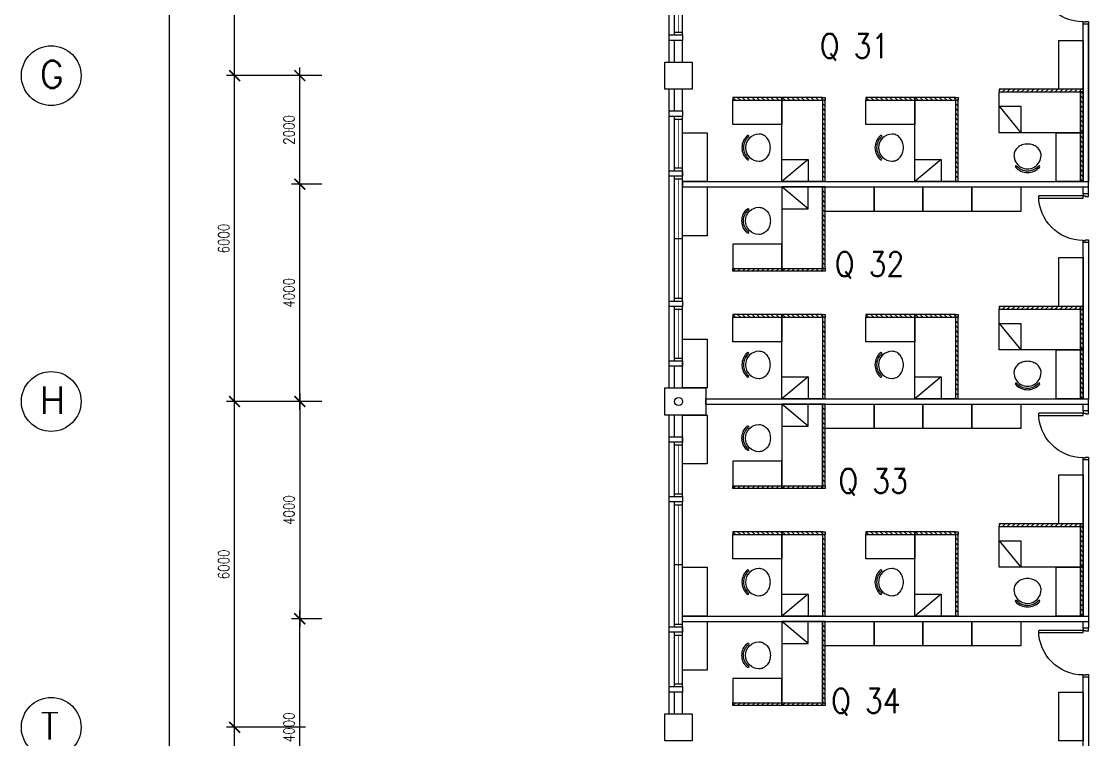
# Model space of a CAD drawing. Extents: x 2687779 to 2997471, y -863049 to -631414.
# Drawn here: x 2689616 to 2709266, y -808651 to -795424 of the extents above; entities that cross this region are included whole.
import ezdxf

# ---------------------------------------------------------------- set-up
doc = ezdxf.new("R2010")
doc.units = 0
doc.header["$LTSCALE"] = 10
doc.header["$MEASUREMENT"] = 0
doc.header["$PDMODE"] = 34
doc.layers.get('0').update_dxf_attribs({"linetype": 'CONTINUOUS'})
doc.layers.get('DEFPOINTS').update_dxf_attribs({"linetype": 'CONTINUOUS'})
for name, color, linetype in [('COL', 3, 'CONTINUOUS'), ('DIM', 7, 'CONTINUOUS'), ('DR', 7, 'CONTINUOUS'), ('FURN', 1, 'CONTINUOUS'), ('FURN1', 7, 'CONTINUOUS'), ('GRID-T', 7, 'CONTINUOUS'), ('partition', 7, 'CONTINUOUS'), ('RWDP', 145, 'CONTINUOUS'), ('stair', 7, 'CONTINUOUS'), ('T50', 3, 'CONTINUOUS'), ('WALL', 2, 'CONTINUOUS'), ('WIN', 5, 'CONTINUOUS')]:
    doc.layers.add(name, color=color, linetype=linetype)
doc.styles.add('ROMANS', font='romans.shx', dxfattribs={"width": 0.8, "height": 100})
doc.styles.get("Standard").update_dxf_attribs({"font": 'ROMANS.SHX'})
doc.dimstyles.new('STANDARD$0', dxfattribs={"dimscale": 0, "dimtxt": 8, "dimasz": 6, "dimexe": 1, "dimexo": 1, "dimgap": 3, "dimtad": 1, "dimdec": 0, "dimlfac": -1, "dimrnd": 1, "dimzin": 0, "dimdsep": 46, "dimtxsty": 'Standard', "dimcen": 0, "dimclrd": 5, "dimclre": 250, "dimadec": 0, "dimazin": 0, "dimtfac": 1, "dimtdec": 4, "dimtofl": 0, "dimtmove": 0, "dimatfit": 3, "dimfxl": 1, "dimtolj": 1, "dimtzin": 0, "dimarcsym": 0})

# ---------------------------------------------------------------- blocks, each defined once
blk = doc.blocks.new('_ARCHTICK')
at = {"color": 0, "linetype": 'ByBlock', "const_width": 0.15}
blk.add_lwpolyline([(-0.5, -0.5), (0.5, 0.5)], dxfattribs=at)
blk = doc.blocks.new('*D161')
at = {"layer": 'DEFPOINTS', "color": 0, "transparency": 16777216}
for p in [(2692343, -784424), (2694242, -784424), (2694242, -838424)]:
    blk.add_point(p, dxfattribs=at)
at = {"layer": 'DIM', "color": 7, "lineweight": -2, "transparency": 16777216}
for p, q in [((2694092, -784424), (2692193, -784424)), ((2692343, -838574), (2692343, -784274)), ((2694092, -838424), (2692193, -838424))]:
    blk.add_line(p, q, dxfattribs=at)
at = {"layer": 'DIM', "color": 7, "lineweight": -2, "transparency": 16777216, "xscale": 200, "yscale": 200, "zscale": 200}
for p, rotation in [((2692343, -784424), 90), ((2692343, -838424), 270)]:
    blk.add_blockref('_ARCHTICK', p, dxfattribs=dict(at, rotation=rotation))
at = {"layer": 'DIM', "color": 7, "transparency": 16777216, "insert": (2692143, -811424), "char_height": 200, "attachment_point": 5, "rotation": 90, "style": 'ROMANS'}
blk.add_mtext('\\A1;54000', dxfattribs=at)
blk = doc.blocks.new('*D166')
at = {"layer": 'DEFPOINTS', "color": 0, "transparency": 16777216}
for p in [(2693543, -808424), (2695000, -808424), (2695000, -814424)]:
    blk.add_point(p, dxfattribs=at)
at = {"layer": 'DIM', "color": 7, "lineweight": -2, "transparency": 16777216}
for p, q in [((2693543, -814574), (2693543, -808274)), ((2694850, -808424), (2693393, -808424)), ((2694850, -814424), (2693393, -814424))]:
    blk.add_line(p, q, dxfattribs=at)
at = {"layer": 'DIM', "color": 7, "lineweight": -2, "transparency": 16777216, "xscale": 200, "yscale": 200, "zscale": 200}
for p, rotation in [((2693543, -808424), 90), ((2693543, -814424), 270)]:
    blk.add_blockref('_ARCHTICK', p, dxfattribs=dict(at, rotation=rotation))
at = {"layer": 'DIM', "color": 7, "transparency": 16777216, "insert": (2693343, -811424), "char_height": 200, "attachment_point": 5, "rotation": 90, "style": 'ROMANS'}
blk.add_mtext('\\A1;6000', dxfattribs=at)
blk = doc.blocks.new('*D167')
at = {"layer": 'DEFPOINTS', "color": 0, "transparency": 16777216}
for p in [(2693543, -802424), (2695000, -802424), (2695000, -808424)]:
    blk.add_point(p, dxfattribs=at)
at = {"layer": 'DIM', "color": 7, "lineweight": -2, "transparency": 16777216}
for p, q in [((2693543, -808574), (2693543, -802274)), ((2694850, -802424), (2693393, -802424)), ((2694850, -808424), (2693393, -808424))]:
    blk.add_line(p, q, dxfattribs=at)
at = {"layer": 'DIM', "color": 7, "lineweight": -2, "transparency": 16777216, "xscale": 200, "yscale": 200, "zscale": 200}
for p, rotation in [((2693543, -802424), 90), ((2693543, -808424), 270)]:
    blk.add_blockref('_ARCHTICK', p, dxfattribs=dict(at, rotation=rotation))
at = {"layer": 'DIM', "color": 7, "transparency": 16777216, "insert": (2693343, -805424), "char_height": 200, "attachment_point": 5, "rotation": 90, "style": 'ROMANS'}
blk.add_mtext('\\A1;6000', dxfattribs=at)
blk = doc.blocks.new('*D168')
at = {"layer": 'DEFPOINTS', "color": 0, "transparency": 16777216}
for p in [(2693543, -796424), (2695000, -796424), (2695000, -802424)]:
    blk.add_point(p, dxfattribs=at)
at = {"layer": 'DIM', "color": 7, "lineweight": -2, "transparency": 16777216}
for p, q in [((2693543, -802574), (2693543, -796274)), ((2694850, -796424), (2693393, -796424)), ((2694850, -802424), (2693393, -802424))]:
    blk.add_line(p, q, dxfattribs=at)
at = {"layer": 'DIM', "color": 7, "lineweight": -2, "transparency": 16777216, "xscale": 200, "yscale": 200, "zscale": 200}
for p, rotation in [((2693543, -796424), 90), ((2693543, -802424), 270)]:
    blk.add_blockref('_ARCHTICK', p, dxfattribs=dict(at, rotation=rotation))
at = {"layer": 'DIM', "color": 7, "transparency": 16777216, "insert": (2693343, -799424), "char_height": 200, "attachment_point": 5, "rotation": 90, "style": 'ROMANS'}
blk.add_mtext('\\A1;6000', dxfattribs=at)
blk = doc.blocks.new('*D169')
at = {"layer": 'DEFPOINTS', "color": 0, "transparency": 16777216}
for p in [(2693543, -790424), (2695000, -790424), (2695000, -796424)]:
    blk.add_point(p, dxfattribs=at)
at = {"layer": 'DIM', "color": 7, "lineweight": -2, "transparency": 16777216}
for p, q in [((2693543, -796574), (2693543, -790274)), ((2694850, -790424), (2693393, -790424)), ((2694850, -796424), (2693393, -796424))]:
    blk.add_line(p, q, dxfattribs=at)
at = {"layer": 'DIM', "color": 7, "lineweight": -2, "transparency": 16777216, "xscale": 200, "yscale": 200, "zscale": 200}
for p, rotation in [((2693543, -790424), 90), ((2693543, -796424), 270)]:
    blk.add_blockref('_ARCHTICK', p, dxfattribs=dict(at, rotation=rotation))
at = {"layer": 'DIM', "color": 7, "transparency": 16777216, "insert": (2693343, -793424), "char_height": 200, "attachment_point": 5, "rotation": 90, "style": 'ROMANS'}
blk.add_mtext('\\A1;6000', dxfattribs=at)
blk = doc.blocks.new('*D174')
at = {"layer": 'DEFPOINTS', "color": 0, "transparency": 16777216}
for p in [(2694743, -796424), (2695298, -796424), (2695298, -798424)]:
    blk.add_point(p, dxfattribs=at)
at = {"layer": 'DIM', "color": 7, "lineweight": -2, "transparency": 16777216}
for p, q in [((2694743, -798574), (2694743, -796274)), ((2695148, -796424), (2694593, -796424)), ((2695148, -798424), (2694593, -798424))]:
    blk.add_line(p, q, dxfattribs=at)
at = {"layer": 'DIM', "color": 7, "lineweight": -2, "transparency": 16777216, "xscale": 200, "yscale": 200, "zscale": 200}
for p, rotation in [((2694743, -796424), 90), ((2694743, -798424), 270)]:
    blk.add_blockref('_ARCHTICK', p, dxfattribs=dict(at, rotation=rotation))
at = {"layer": 'DIM', "color": 7, "transparency": 16777216, "insert": (2694543, -797424), "char_height": 200, "attachment_point": 5, "rotation": 90, "style": 'ROMANS'}
blk.add_mtext('\\A1;2000', dxfattribs=at)
blk = doc.blocks.new('*D175')
at = {"layer": 'DEFPOINTS', "color": 0, "transparency": 16777216}
for p in [(2694743, -798424), (2695298, -798424), (2695298, -802424)]:
    blk.add_point(p, dxfattribs=at)
at = {"layer": 'DIM', "color": 7, "lineweight": -2, "transparency": 16777216}
for p, q in [((2694743, -802574), (2694743, -798274)), ((2695148, -798424), (2694593, -798424)), ((2695148, -802424), (2694593, -802424))]:
    blk.add_line(p, q, dxfattribs=at)
at = {"layer": 'DIM', "color": 7, "lineweight": -2, "transparency": 16777216, "xscale": 200, "yscale": 200, "zscale": 200}
for p, rotation in [((2694743, -798424), 90), ((2694743, -802424), 270)]:
    blk.add_blockref('_ARCHTICK', p, dxfattribs=dict(at, rotation=rotation))
at = {"layer": 'DIM', "color": 7, "transparency": 16777216, "insert": (2694543, -800424), "char_height": 200, "attachment_point": 5, "rotation": 90, "style": 'ROMANS'}
blk.add_mtext('\\A1;4000', dxfattribs=at)
blk = doc.blocks.new('d900-1b1')
at = {"layer": 'DR'}
for p, q in [((40, 100), (40, 920)), ((80, 919), (80, 100)), ((0, 0), (0, 100)), ((0, 100), (40, 100)), ((50, 0), (0, 0)), ((80, 100), (40, 100)), ((40, 100), (40, 60)), ((40, 60), (50, 60)), ((50, 60), (50, 0)), ((860, 60), (850, 60)), ((850, 60), (850, 0)), ((850, 0), (900, 0)), ((860, 100), (860, 60)), ((900, 100), (860, 100)), ((900, 0), (900, 100))]:
    blk.add_line(p, q, dxfattribs=at)
blk.add_arc((40, 100), 820, 0, 90, dxfattribs=at)
blk = doc.blocks.new('*D197')
at = {"layer": 'DEFPOINTS', "color": 0, "transparency": 16777216}
for p in [(2695298, -802424), (2694743, -806424), (2695298, -806424)]:
    blk.add_point(p, dxfattribs=at)
at = {"layer": 'DIM', "color": 7, "lineweight": -2, "transparency": 16777216}
for p, q in [((2694743, -802274), (2694743, -806574)), ((2695148, -802424), (2694593, -802424)), ((2695148, -806424), (2694593, -806424))]:
    blk.add_line(p, q, dxfattribs=at)
at = {"layer": 'DIM', "color": 7, "lineweight": -2, "transparency": 16777216, "xscale": 200, "yscale": 200, "zscale": 200}
for p, rotation in [((2694743, -802424), 90), ((2694743, -806424), 270)]:
    blk.add_blockref('_ARCHTICK', p, dxfattribs=dict(at, rotation=rotation))
at = {"layer": 'DIM', "color": 7, "transparency": 16777216, "insert": (2694543, -804424), "char_height": 200, "attachment_point": 5, "rotation": 90, "style": 'ROMANS'}
blk.add_mtext('\\A1;4000', dxfattribs=at)
blk = doc.blocks.new('*D198')
at = {"layer": 'DEFPOINTS', "color": 0, "transparency": 16777216}
for p in [(2694743, -806424), (2695298, -806424), (2695298, -810424)]:
    blk.add_point(p, dxfattribs=at)
at = {"layer": 'DIM', "color": 7, "lineweight": -2, "transparency": 16777216}
for p, q in [((2695148, -806424), (2694593, -806424)), ((2694743, -810574), (2694743, -806274)), ((2695148, -810424), (2694593, -810424))]:
    blk.add_line(p, q, dxfattribs=at)
at = {"layer": 'DIM', "color": 7, "lineweight": -2, "transparency": 16777216, "xscale": 200, "yscale": 200, "zscale": 200}
for p, rotation in [((2694743, -806424), 90), ((2694743, -810424), 270)]:
    blk.add_blockref('_ARCHTICK', p, dxfattribs=dict(at, rotation=rotation))
at = {"layer": 'DIM', "color": 7, "transparency": 16777216, "insert": (2694543, -808424), "char_height": 200, "attachment_point": 5, "rotation": 90, "style": 'ROMANS'}
blk.add_mtext('\\A1;4000', dxfattribs=at)
blk = doc.blocks.new('CHAIR10')
at = {"layer": 'FURN1', "color": 1}
for centre, radius, start, end in [((-443, 697), 299, 160.9198, 180), ((-487, 712), 252, 140.136, 160.9198), ((-515, 735), 216, 116.3827, 140.136), ((-533, 772), 175, 90, 116.3827), ((-533, 697), 250, 270, 90), ((-328, 909), 15, 48.1599, 228.1599), ((-518, 697), 270, 311.8401, 48.1599), ((-518, 697), 300, 311.8401, 48.1599), ((-443, 697), 299, 180, 199.0802), ((-487, 682), 252, 199.0802, 219.864), ((-515, 658), 216, 219.864, 243.6173), ((-533, 622), 175, 243.6173, 270), ((-328, 485), 15, 131.8401, 311.8401)]:
    blk.add_arc(centre, radius, start, end, dxfattribs=at)

msp = doc.modelspace()

# ---------------------------------------------------------------- hatches: boundary and pattern name
at = {"layer": 'FURN', "linetype": 'Continuous'}
h = msp.add_hatch(dxfattribs=at)
h.set_pattern_fill('ANSI31', color=256, scale=500, angle=-180, style=0)
h.set_pattern_definition([(225, (4365967.88, -1123814.46), (44.1941738, -44.1941738), [])])
h.paths.add_polyline_path([(2709116.3, -796724.1), (2709116.3, -796674.1), (2707616.3, -796674.1), (2707616.3, -796724.1)])
h = msp.add_hatch(dxfattribs=at)
h.set_pattern_fill('ANSI31', color=256, scale=500, angle=-180, style=0)
h.set_pattern_definition([(135, (4367875.29, -469645.07), (44.1941738, 44.1941738), [])])
h.paths.add_polyline_path([(2709166.3, -796724.1), (2709116.3, -796724.1), (2709116.3, -797474.1), (2709166.3, -797474.1)])
h = msp.add_hatch(dxfattribs=at)
h.set_pattern_fill('ANSI31', color=256, scale=500, angle=-270, style=0)
h.set_pattern_definition([(315, (3031181.45, 862033.16), (44.1941738, 44.1941738), [])])
h.paths.add_polyline_path([(2702716.3, -796874.1), (2702716.3, -796824.1), (2703616.3, -796824.1), (2703616.3, -796874.1)])
h = msp.add_hatch(dxfattribs=at)
h.set_pattern_fill('ANSI31', color=256, scale=500, angle=-270, style=0)
h.set_pattern_definition([(315, (3031445.38, 861884.85), (44.1941738, 44.1941738), [])])
h.paths.add_polyline_path([(2704366.3, -796824.1), (2704366.3, -796874.1), (2703616.3, -796874.1), (2703616.3, -796824.1)])
h = msp.add_hatch(dxfattribs=at)
h.set_pattern_fill('ANSI31', color=256, scale=500, angle=-270, style=0)
h.set_pattern_definition([(135, (2377275.986, -2455225.64), (-44.1941738, -44.1941738), [])])
h.paths.add_polyline_path([(2704366.3, -798374.1), (2704416.3, -798374.1), (2704416.3, -796874.1), (2704366.3, -796874.1)])
h = msp.add_hatch(dxfattribs=at)
h.set_pattern_fill('ANSI31', color=256, scale=500, angle=-270, style=0)
h.set_pattern_definition([(315, (3033631.45, 862033.16), (44.1941738, 44.1941738), [])])
h.paths.add_polyline_path([(2705166.3, -796874.1), (2705166.3, -796824.1), (2706066.3, -796824.1), (2706066.3, -796874.1)])
h = msp.add_hatch(dxfattribs=at)
h.set_pattern_fill('ANSI31', color=256, scale=500, angle=-270, style=0)
h.set_pattern_definition([(315, (3033895.38, 861884.85), (44.1941738, 44.1941738), [])])
h.paths.add_polyline_path([(2706816.3, -796824.1), (2706816.3, -796874.1), (2706066.3, -796874.1), (2706066.3, -796824.1)])
h = msp.add_hatch(dxfattribs=at)
h.set_pattern_fill('ANSI31', color=256, scale=500, angle=-270, style=0)
h.set_pattern_definition([(135, (2379725.986, -2455225.64), (-44.1941738, -44.1941738), [])])
h.paths.add_polyline_path([(2706816.3, -798374.1), (2706866.3, -798374.1), (2706866.3, -796874.1), (2706816.3, -796874.1)])
h = msp.add_hatch(dxfattribs=at)
h.set_pattern_fill('ANSI31', color=256, scale=500, angle=-180, style=0)
h.set_pattern_definition([(135, (4368023.605, -469909), (44.1941738, 44.1941738), [])])
h.paths.add_polyline_path([(2709116.3, -798374.1), (2709166.3, -798374.1), (2709166.3, -797474.1), (2709116.3, -797474.1)])
h = msp.add_hatch(dxfattribs=at)
h.set_pattern_fill('ANSI31', color=256, scale=500, angle=-270, style=0)
h.set_pattern_definition([(135, (2377275.986, -2456825.64), (-44.1941738, -44.1941738), [])])
h.paths.add_polyline_path([(2704366.3, -799974.1), (2704416.3, -799974.1), (2704416.3, -798474.1), (2704366.3, -798474.1)])
h = msp.add_hatch(dxfattribs=at)
h.set_pattern_fill('ANSI31', color=256, scale=500, angle=-270, style=0)
h.set_pattern_definition([(45, (3031181.45, -2458881.37), (44.1941738, -44.1941738), [])])
h.paths.add_polyline_path([(2702716.3, -799974.1), (2702716.3, -800024.1), (2703616.3, -800024.1), (2703616.3, -799974.1)])
h = msp.add_hatch(dxfattribs=at)
h.set_pattern_fill('ANSI31', color=256, scale=500, angle=-270, style=0)
h.set_pattern_definition([(45, (3031445.38, -2458733.055), (44.1941738, -44.1941738), [])])
h.paths.add_polyline_path([(2704366.3, -800024.1), (2704366.3, -799974.1), (2703616.3, -799974.1), (2703616.3, -800024.1)])
h = msp.add_hatch(dxfattribs=at)
h.set_pattern_fill('ANSI31', color=256, scale=500, angle=-180, style=0)
h.set_pattern_definition([(225, (4365967.88, -1127814.46), (44.1941738, -44.1941738), [])])
h.paths.add_polyline_path([(2709116.3, -800724.1), (2709116.3, -800674.1), (2707616.3, -800674.1), (2707616.3, -800724.1)])
h = msp.add_hatch(dxfattribs=at)
h.set_pattern_fill('ANSI31', color=256, scale=500, angle=-180, style=0)
h.set_pattern_definition([(135, (4367875.29, -473645.07), (44.1941738, 44.1941738), [])])
h.paths.add_polyline_path([(2709166.3, -800724.1), (2709116.3, -800724.1), (2709116.3, -801474.1), (2709166.3, -801474.1)])
h = msp.add_hatch(dxfattribs=at)
h.set_pattern_fill('ANSI31', color=256, scale=500, angle=-270, style=0)
h.set_pattern_definition([(315, (3031181.45, 858033.16), (44.1941738, 44.1941738), [])])
h.paths.add_polyline_path([(2702716.3, -800874.1), (2702716.3, -800824.1), (2703616.3, -800824.1), (2703616.3, -800874.1)])
h = msp.add_hatch(dxfattribs=at)
h.set_pattern_fill('ANSI31', color=256, scale=500, angle=-270, style=0)
h.set_pattern_definition([(315, (3031445.38, 857884.85), (44.1941738, 44.1941738), [])])
h.paths.add_polyline_path([(2704366.3, -800824.1), (2704366.3, -800874.1), (2703616.3, -800874.1), (2703616.3, -800824.1)])
h = msp.add_hatch(dxfattribs=at)
h.set_pattern_fill('ANSI31', color=256, scale=500, angle=-270, style=0)
h.set_pattern_definition([(135, (2377275.986, -2459225.64), (-44.1941738, -44.1941738), [])])
h.paths.add_polyline_path([(2704366.3, -802374.1), (2704416.3, -802374.1), (2704416.3, -800874.1), (2704366.3, -800874.1)])
h = msp.add_hatch(dxfattribs=at)
h.set_pattern_fill('ANSI31', color=256, scale=500, angle=-270, style=0)
h.set_pattern_definition([(315, (3033631.45, 858033.16), (44.1941738, 44.1941738), [])])
h.paths.add_polyline_path([(2705166.3, -800874.1), (2705166.3, -800824.1), (2706066.3, -800824.1), (2706066.3, -800874.1)])
h = msp.add_hatch(dxfattribs=at)
h.set_pattern_fill('ANSI31', color=256, scale=500, angle=-270, style=0)
h.set_pattern_definition([(315, (3033895.38, 857884.85), (44.1941738, 44.1941738), [])])
h.paths.add_polyline_path([(2706816.3, -800824.1), (2706816.3, -800874.1), (2706066.3, -800874.1), (2706066.3, -800824.1)])
h = msp.add_hatch(dxfattribs=at)
h.set_pattern_fill('ANSI31', color=256, scale=500, angle=-270, style=0)
h.set_pattern_definition([(135, (2379725.986, -2459225.64), (-44.1941738, -44.1941738), [])])
h.paths.add_polyline_path([(2706816.3, -802374.1), (2706866.3, -802374.1), (2706866.3, -800874.1), (2706816.3, -800874.1)])
h = msp.add_hatch(dxfattribs=at)
h.set_pattern_fill('ANSI31', color=256, scale=500, angle=-180, style=0)
h.set_pattern_definition([(135, (4368023.605, -473909), (44.1941738, 44.1941738), [])])
h.paths.add_polyline_path([(2709116.3, -802374.1), (2709166.3, -802374.1), (2709166.3, -801474.1), (2709116.3, -801474.1)])
h = msp.add_hatch(dxfattribs=at)
h.set_pattern_fill('ANSI31', color=256, scale=500, angle=-270, style=0)
h.set_pattern_definition([(135, (2377275.986, -2460825.64), (-44.1941738, -44.1941738), [])])
h.paths.add_polyline_path([(2704366.3, -803974.1), (2704416.3, -803974.1), (2704416.3, -802474.1), (2704366.3, -802474.1)])
h = msp.add_hatch(dxfattribs=at)
h.set_pattern_fill('ANSI31', color=256, scale=500, angle=-270, style=0)
h.set_pattern_definition([(45, (3031181.45, -2462881.37), (44.1941738, -44.1941738), [])])
h.paths.add_polyline_path([(2702716.3, -803974.1), (2702716.3, -804024.1), (2703616.3, -804024.1), (2703616.3, -803974.1)])
h = msp.add_hatch(dxfattribs=at)
h.set_pattern_fill('ANSI31', color=256, scale=500, angle=-270, style=0)
h.set_pattern_definition([(45, (3031445.38, -2462733.055), (44.1941738, -44.1941738), [])])
h.paths.add_polyline_path([(2704366.3, -804024.1), (2704366.3, -803974.1), (2703616.3, -803974.1), (2703616.3, -804024.1)])
h = msp.add_hatch(dxfattribs=at)
h.set_pattern_fill('ANSI31', color=256, scale=500, angle=-270, style=0)
h.set_pattern_definition([(315, (3031181.45, 854033.16), (44.1941738, 44.1941738), [])])
h.paths.add_polyline_path([(2702716.3, -804874.1), (2702716.3, -804824.1), (2703616.3, -804824.1), (2703616.3, -804874.1)])
h = msp.add_hatch(dxfattribs=at)
h.set_pattern_fill('ANSI31', color=256, scale=500, angle=-270, style=0)
h.set_pattern_definition([(315, (3031445.38, 853884.85), (44.1941738, 44.1941738), [])])
h.paths.add_polyline_path([(2704366.3, -804824.1), (2704366.3, -804874.1), (2703616.3, -804874.1), (2703616.3, -804824.1)])
h = msp.add_hatch(dxfattribs=at)
h.set_pattern_fill('ANSI31', color=256, scale=500, angle=-270, style=0)
h.set_pattern_definition([(315, (3033631.45, 854033.16), (44.1941738, 44.1941738), [])])
h.paths.add_polyline_path([(2705166.3, -804874.1), (2705166.3, -804824.1), (2706066.3, -804824.1), (2706066.3, -804874.1)])
h = msp.add_hatch(dxfattribs=at)
h.set_pattern_fill('ANSI31', color=256, scale=500, angle=-270, style=0)
h.set_pattern_definition([(315, (3033895.38, 853884.85), (44.1941738, 44.1941738), [])])
h.paths.add_polyline_path([(2706816.3, -804824.1), (2706816.3, -804874.1), (2706066.3, -804874.1), (2706066.3, -804824.1)])
h = msp.add_hatch(dxfattribs=at)
h.set_pattern_fill('ANSI31', color=256, scale=500, angle=-180, style=0)
h.set_pattern_definition([(225, (4365967.88, -1131814.46), (44.1941738, -44.1941738), [])])
h.paths.add_polyline_path([(2709116.3, -804724.1), (2709116.3, -804674.1), (2707616.3, -804674.1), (2707616.3, -804724.1)])
h = msp.add_hatch(dxfattribs=at)
h.set_pattern_fill('ANSI31', color=256, scale=500, angle=-180, style=0)
h.set_pattern_definition([(135, (4367875.29, -477645.07), (44.1941738, 44.1941738), [])])
h.paths.add_polyline_path([(2709166.3, -804724.1), (2709116.3, -804724.1), (2709116.3, -805474.1), (2709166.3, -805474.1)])
h = msp.add_hatch(dxfattribs=at)
h.set_pattern_fill('ANSI31', color=256, scale=500, angle=-270, style=0)
h.set_pattern_definition([(135, (2377275.986, -2463225.64), (-44.1941738, -44.1941738), [])])
h.paths.add_polyline_path([(2704366.3, -806374.1), (2704416.3, -806374.1), (2704416.3, -804874.1), (2704366.3, -804874.1)])
h = msp.add_hatch(dxfattribs=at)
h.set_pattern_fill('ANSI31', color=256, scale=500, angle=-270, style=0)
h.set_pattern_definition([(135, (2379725.986, -2463225.64), (-44.1941738, -44.1941738), [])])
h.paths.add_polyline_path([(2706816.3, -806374.1), (2706866.3, -806374.1), (2706866.3, -804874.1), (2706816.3, -804874.1)])
h = msp.add_hatch(dxfattribs=at)
h.set_pattern_fill('ANSI31', color=256, scale=500, angle=-180, style=0)
h.set_pattern_definition([(135, (4368023.605, -477909), (44.1941738, 44.1941738), [])])
h.paths.add_polyline_path([(2709116.3, -806374.1), (2709166.3, -806374.1), (2709166.3, -805474.1), (2709116.3, -805474.1)])
h = msp.add_hatch(dxfattribs=at)
h.set_pattern_fill('ANSI31', color=256, scale=500, angle=-270, style=0)
h.set_pattern_definition([(135, (2377275.986, -2464825.64), (-44.1941738, -44.1941738), [])])
h.paths.add_polyline_path([(2704366.3, -807974.1), (2704416.3, -807974.1), (2704416.3, -806474.1), (2704366.3, -806474.1)])
h = msp.add_hatch(dxfattribs=at)
h.set_pattern_fill('ANSI31', color=256, scale=500, angle=-270, style=0)
h.set_pattern_definition([(45, (3031181.45, -2466881.37), (44.1941738, -44.1941738), [])])
h.paths.add_polyline_path([(2702716.3, -807974.1), (2702716.3, -808024.1), (2703616.3, -808024.1), (2703616.3, -807974.1)])
h = msp.add_hatch(dxfattribs=at)
h.set_pattern_fill('ANSI31', color=256, scale=500, angle=-270, style=0)
h.set_pattern_definition([(45, (3031445.38, -2466733.055), (44.1941738, -44.1941738), [])])
h.paths.add_polyline_path([(2704366.3, -808024.1), (2704366.3, -807974.1), (2703616.3, -807974.1), (2703616.3, -808024.1)])

# ---------------------------------------------------------------- linework, layer by layer
at = {"color": 9}
for p, q in [((2701541.3, -796174.1), (2701541.3, -791074.1)), ((2701541.3, -802174.1), (2701541.3, -796674.1)), ((2701541.3, -808174.1), (2701541.3, -802674.1))]:
    msp.add_line(p, q, dxfattribs=at)
at = {"linetype": 'Continuous'}
msp.add_line((2709266.3, -798374.1), (2709266.3, -795474.1), dxfattribs=at)
at = {"layer": 'COL'}
for points in [[(2701466.3, -796174.1), (2701966.3, -796174.1), (2701966.3, -796674.1), (2701466.3, -796674.1)], [(2702216.3, -802674.1), (2701466.3, -802674.1), (2701466.3, -802174.1), (2702216.3, -802174.1)], [(2701466.3, -808174.1), (2701966.3, -808174.1), (2701966.3, -808674.1), (2701466.3, -808674.1)]]:
    msp.add_lwpolyline(points, close=True, dxfattribs=at)
at = {"layer": 'FURN', "linetype": 'Continuous'}
for p, q in [((2707616.3, -796989.1), (2708020.3, -797474.1)), ((2704101.3, -797970.1), (2703616.3, -798374.1)), ((2706551.3, -797970.1), (2706066.3, -798374.1)), ((2704101.3, -798878.1), (2703616.3, -798474.1)), ((2707616.3, -800989.1), (2708020.3, -801474.1)), ((2704101.3, -801970.1), (2703616.3, -802374.1)), ((2706551.3, -801970.1), (2706066.3, -802374.1)), ((2704101.3, -802878.1), (2703616.3, -802474.1)), ((2707616.3, -804989.1), (2708020.3, -805474.1)), ((2704101.3, -805970.1), (2703616.3, -806374.1)), ((2706551.3, -805970.1), (2706066.3, -806374.1)), ((2704101.3, -806878.1), (2703616.3, -806474.1))]:
    msp.add_line(p, q, dxfattribs=at)
for points in [[(2709166.3, -795774.1), (2709166.3, -796674.1), (2708716.3, -796674.1), (2708716.3, -795774.1)], [(2709116.3, -796724.1), (2709116.3, -796674.1), (2707616.3, -796674.1), (2707616.3, -796724.1)], [(2709116.3, -797474.1), (2707616.3, -797474.1), (2707616.3, -796724.1), (2709116.3, -796724.1)], [(2709166.3, -796724.1), (2709116.3, -796724.1), (2709116.3, -796674.1), (2709166.3, -796674.1)], [(2709166.3, -797474.1), (2709116.3, -797474.1), (2709116.3, -796724.1), (2709166.3, -796724.1)], [(2702716.3, -796824.1), (2702716.3, -796874.1), (2703616.3, -796874.1), (2703616.3, -796824.1)], [(2703616.3, -797324.1), (2702716.3, -797324.1), (2702716.3, -796874.1), (2703616.3, -796874.1)], [(2703616.3, -796824.1), (2703616.3, -796874.1), (2704366.3, -796874.1), (2704366.3, -796824.1)], [(2703616.3, -798374.1), (2703616.3, -796874.1), (2704366.3, -796874.1), (2704366.3, -798374.1)], [(2704416.3, -796874.1), (2704366.3, -796874.1), (2704366.3, -796824.1), (2704416.3, -796824.1)], [(2704366.3, -798374.1), (2704416.3, -798374.1), (2704416.3, -796874.1), (2704366.3, -796874.1)], [(2705166.3, -796824.1), (2705166.3, -796874.1), (2706066.3, -796874.1), (2706066.3, -796824.1)], [(2706066.3, -797324.1), (2705166.3, -797324.1), (2705166.3, -796874.1), (2706066.3, -796874.1)], [(2706066.3, -796824.1), (2706066.3, -796874.1), (2706816.3, -796874.1), (2706816.3, -796824.1)], [(2706066.3, -798374.1), (2706066.3, -796874.1), (2706816.3, -796874.1), (2706816.3, -798374.1)], [(2706866.3, -796874.1), (2706816.3, -796874.1), (2706816.3, -796824.1), (2706866.3, -796824.1)], [(2706816.3, -798374.1), (2706866.3, -798374.1), (2706866.3, -796874.1), (2706816.3, -796874.1)], [(2708020.3, -797474.1), (2707616.3, -797474.1), (2707616.3, -796989.1), (2708020.3, -796989.1)], [(2702241.3, -797474.1), (2702241.3, -798374.1), (2701791.3, -798374.1), (2701791.3, -797474.1)], [(2709116.3, -797474.1), (2709116.3, -798374.1), (2708666.3, -798374.1), (2708666.3, -797474.1)], [(2709166.3, -798374.1), (2709116.3, -798374.1), (2709116.3, -797474.1), (2709166.3, -797474.1)], [(2703616.3, -798374.1), (2703616.3, -797970.1), (2704101.3, -797970.1), (2704101.3, -798374.1)], [(2706066.3, -798374.1), (2706066.3, -797970.1), (2706551.3, -797970.1), (2706551.3, -798374.1)], [(2702241.3, -798474.1), (2702241.3, -799374.1), (2701791.3, -799374.1), (2701791.3, -798474.1)], [(2703616.3, -798474.1), (2703616.3, -799974.1), (2704366.3, -799974.1), (2704366.3, -798474.1)], [(2703616.3, -798474.1), (2703616.3, -798878.1), (2704101.3, -798878.1), (2704101.3, -798474.1)], [(2704366.3, -799974.1), (2704416.3, -799974.1), (2704416.3, -798474.1), (2704366.3, -798474.1)], [(2704416.3, -798474.1), (2705316.3, -798474.1), (2705316.3, -798924.1), (2704416.3, -798924.1)], [(2705316.3, -798474.1), (2706216.3, -798474.1), (2706216.3, -798924.1), (2705316.3, -798924.1)], [(2706216.3, -798474.1), (2707116.3, -798474.1), (2707116.3, -798924.1), (2706216.3, -798924.1)], [(2707116.3, -798474.1), (2708016.3, -798474.1), (2708016.3, -798924.1), (2707116.3, -798924.1)], [(2703616.3, -799524.1), (2702716.3, -799524.1), (2702716.3, -799974.1), (2703616.3, -799974.1)], [(2709166.3, -799774.1), (2709166.3, -800674.1), (2708716.3, -800674.1), (2708716.3, -799774.1)], [(2702716.3, -800024.1), (2702716.3, -799974.1), (2703616.3, -799974.1), (2703616.3, -800024.1)], [(2703616.3, -800024.1), (2703616.3, -799974.1), (2704366.3, -799974.1), (2704366.3, -800024.1)], [(2704416.3, -800024.1), (2704366.3, -800024.1), (2704366.3, -799974.1), (2704416.3, -799974.1)], [(2709116.3, -800724.1), (2709116.3, -800674.1), (2707616.3, -800674.1), (2707616.3, -800724.1)], [(2709116.3, -801474.1), (2707616.3, -801474.1), (2707616.3, -800724.1), (2709116.3, -800724.1)], [(2709166.3, -800724.1), (2709116.3, -800724.1), (2709116.3, -800674.1), (2709166.3, -800674.1)], [(2709166.3, -801474.1), (2709116.3, -801474.1), (2709116.3, -800724.1), (2709166.3, -800724.1)], [(2702716.3, -800824.1), (2702716.3, -800874.1), (2703616.3, -800874.1), (2703616.3, -800824.1)], [(2703616.3, -801324.1), (2702716.3, -801324.1), (2702716.3, -800874.1), (2703616.3, -800874.1)], [(2703616.3, -800824.1), (2703616.3, -800874.1), (2704366.3, -800874.1), (2704366.3, -800824.1)], [(2703616.3, -802374.1), (2703616.3, -800874.1), (2704366.3, -800874.1), (2704366.3, -802374.1)], [(2704416.3, -800874.1), (2704366.3, -800874.1), (2704366.3, -800824.1), (2704416.3, -800824.1)], [(2704366.3, -802374.1), (2704416.3, -802374.1), (2704416.3, -800874.1), (2704366.3, -800874.1)], [(2705166.3, -800824.1), (2705166.3, -800874.1), (2706066.3, -800874.1), (2706066.3, -800824.1)], [(2706066.3, -801324.1), (2705166.3, -801324.1), (2705166.3, -800874.1), (2706066.3, -800874.1)], [(2706066.3, -800824.1), (2706066.3, -800874.1), (2706816.3, -800874.1), (2706816.3, -800824.1)], [(2706066.3, -802374.1), (2706066.3, -800874.1), (2706816.3, -800874.1), (2706816.3, -802374.1)], [(2706866.3, -800874.1), (2706816.3, -800874.1), (2706816.3, -800824.1), (2706866.3, -800824.1)], [(2706816.3, -802374.1), (2706866.3, -802374.1), (2706866.3, -800874.1), (2706816.3, -800874.1)], [(2708020.3, -801474.1), (2707616.3, -801474.1), (2707616.3, -800989.1), (2708020.3, -800989.1)], [(2702241.3, -801274.1), (2702241.3, -802174.1), (2701791.3, -802174.1), (2701791.3, -801274.1)], [(2709116.3, -801474.1), (2709116.3, -802374.1), (2708666.3, -802374.1), (2708666.3, -801474.1)], [(2709166.3, -802374.1), (2709116.3, -802374.1), (2709116.3, -801474.1), (2709166.3, -801474.1)], [(2703616.3, -802374.1), (2703616.3, -801970.1), (2704101.3, -801970.1), (2704101.3, -802374.1)], [(2706066.3, -802374.1), (2706066.3, -801970.1), (2706551.3, -801970.1), (2706551.3, -802374.1)], [(2703616.3, -802474.1), (2703616.3, -803974.1), (2704366.3, -803974.1), (2704366.3, -802474.1)], [(2703616.3, -802474.1), (2703616.3, -802878.1), (2704101.3, -802878.1), (2704101.3, -802474.1)], [(2704366.3, -803974.1), (2704416.3, -803974.1), (2704416.3, -802474.1), (2704366.3, -802474.1)], [(2704416.3, -802474.1), (2705316.3, -802474.1), (2705316.3, -802924.1), (2704416.3, -802924.1)], [(2705316.3, -802474.1), (2706216.3, -802474.1), (2706216.3, -802924.1), (2705316.3, -802924.1)], [(2706216.3, -802474.1), (2707116.3, -802474.1), (2707116.3, -802924.1), (2706216.3, -802924.1)], [(2707116.3, -802474.1), (2708016.3, -802474.1), (2708016.3, -802924.1), (2707116.3, -802924.1)], [(2702241.3, -802674.1), (2702241.3, -803574.1), (2701791.3, -803574.1), (2701791.3, -802674.1)], [(2703616.3, -803524.1), (2702716.3, -803524.1), (2702716.3, -803974.1), (2703616.3, -803974.1)], [(2709166.3, -803774.1), (2709166.3, -804674.1), (2708716.3, -804674.1), (2708716.3, -803774.1)], [(2702716.3, -804024.1), (2702716.3, -803974.1), (2703616.3, -803974.1), (2703616.3, -804024.1)], [(2703616.3, -804024.1), (2703616.3, -803974.1), (2704366.3, -803974.1), (2704366.3, -804024.1)], [(2704416.3, -804024.1), (2704366.3, -804024.1), (2704366.3, -803974.1), (2704416.3, -803974.1)], [(2702716.3, -804824.1), (2702716.3, -804874.1), (2703616.3, -804874.1), (2703616.3, -804824.1)], [(2703616.3, -804824.1), (2703616.3, -804874.1), (2704366.3, -804874.1), (2704366.3, -804824.1)], [(2704416.3, -804874.1), (2704366.3, -804874.1), (2704366.3, -804824.1), (2704416.3, -804824.1)], [(2705166.3, -804824.1), (2705166.3, -804874.1), (2706066.3, -804874.1), (2706066.3, -804824.1)], [(2706066.3, -804824.1), (2706066.3, -804874.1), (2706816.3, -804874.1), (2706816.3, -804824.1)], [(2706866.3, -804874.1), (2706816.3, -804874.1), (2706816.3, -804824.1), (2706866.3, -804824.1)], [(2709116.3, -804724.1), (2709116.3, -804674.1), (2707616.3, -804674.1), (2707616.3, -804724.1)], [(2709116.3, -805474.1), (2707616.3, -805474.1), (2707616.3, -804724.1), (2709116.3, -804724.1)], [(2709166.3, -804724.1), (2709116.3, -804724.1), (2709116.3, -804674.1), (2709166.3, -804674.1)], [(2709166.3, -805474.1), (2709116.3, -805474.1), (2709116.3, -804724.1), (2709166.3, -804724.1)], [(2703616.3, -805324.1), (2702716.3, -805324.1), (2702716.3, -804874.1), (2703616.3, -804874.1)], [(2703616.3, -806374.1), (2703616.3, -804874.1), (2704366.3, -804874.1), (2704366.3, -806374.1)], [(2704366.3, -806374.1), (2704416.3, -806374.1), (2704416.3, -804874.1), (2704366.3, -804874.1)], [(2706066.3, -805324.1), (2705166.3, -805324.1), (2705166.3, -804874.1), (2706066.3, -804874.1)], [(2706066.3, -806374.1), (2706066.3, -804874.1), (2706816.3, -804874.1), (2706816.3, -806374.1)], [(2706816.3, -806374.1), (2706866.3, -806374.1), (2706866.3, -804874.1), (2706816.3, -804874.1)], [(2708020.3, -805474.1), (2707616.3, -805474.1), (2707616.3, -804989.1), (2708020.3, -804989.1)], [(2702241.3, -805474.1), (2702241.3, -806374.1), (2701791.3, -806374.1), (2701791.3, -805474.1)], [(2709116.3, -805474.1), (2709116.3, -806374.1), (2708666.3, -806374.1), (2708666.3, -805474.1)], [(2709166.3, -806374.1), (2709116.3, -806374.1), (2709116.3, -805474.1), (2709166.3, -805474.1)], [(2703616.3, -806374.1), (2703616.3, -805970.1), (2704101.3, -805970.1), (2704101.3, -806374.1)], [(2706066.3, -806374.1), (2706066.3, -805970.1), (2706551.3, -805970.1), (2706551.3, -806374.1)], [(2702241.3, -806474.1), (2702241.3, -807374.1), (2701791.3, -807374.1), (2701791.3, -806474.1)], [(2703616.3, -806474.1), (2703616.3, -807974.1), (2704366.3, -807974.1), (2704366.3, -806474.1)], [(2703616.3, -806474.1), (2703616.3, -806878.1), (2704101.3, -806878.1), (2704101.3, -806474.1)], [(2704366.3, -807974.1), (2704416.3, -807974.1), (2704416.3, -806474.1), (2704366.3, -806474.1)], [(2704416.3, -806474.1), (2705316.3, -806474.1), (2705316.3, -806924.1), (2704416.3, -806924.1)], [(2705316.3, -806474.1), (2706216.3, -806474.1), (2706216.3, -806924.1), (2705316.3, -806924.1)], [(2706216.3, -806474.1), (2707116.3, -806474.1), (2707116.3, -806924.1), (2706216.3, -806924.1)], [(2707116.3, -806474.1), (2708016.3, -806474.1), (2708016.3, -806924.1), (2707116.3, -806924.1)], [(2703616.3, -807524.1), (2702716.3, -807524.1), (2702716.3, -807974.1), (2703616.3, -807974.1)], [(2709166.3, -807774.1), (2709166.3, -808674.1), (2708716.3, -808674.1), (2708716.3, -807774.1)], [(2702716.3, -808024.1), (2702716.3, -807974.1), (2703616.3, -807974.1), (2703616.3, -808024.1)], [(2703616.3, -808024.1), (2703616.3, -807974.1), (2704366.3, -807974.1), (2704366.3, -808024.1)], [(2704416.3, -808024.1), (2704366.3, -808024.1), (2704366.3, -807974.1), (2704416.3, -807974.1)]]:
    msp.add_lwpolyline(points, close=True, dxfattribs=at)
at = {"layer": 'GRID-T', "color": 3}
msp.add_line((2689994.2, -808149.3), (2690289.9, -808149.3), dxfattribs=at)
at = {"layer": 'GRID-T', "color": 7}
for centre in [(2690166.3, -796424.1), (2690166.3, -802424.1), (2690166.3, -808424.1)]:
    msp.add_circle(centre, 550, dxfattribs=at)
at = {"layer": 'partition'}
for p, q in [((2701791.3, -798374.1), (2709266.3, -798374.1)), ((2701791.3, -798374.1), (2701791.3, -798474.1)), ((2701791.3, -798474.1), (2709266.3, -798474.1)), ((2702216.3, -802374.1), (2709266.3, -802374.1)), ((2702216.3, -802474.1), (2709266.3, -802474.1)), ((2701791.3, -806374.1), (2709266.3, -806374.1)), ((2701791.3, -806474.1), (2709266.3, -806474.1))]:
    msp.add_line(p, q, dxfattribs=at)
at = {"layer": 'partition', "linetype": 'Continuous'}
for p, q in [((2709166.3, -798599.1), (2709166.3, -798474.1)), ((2702216.3, -802474.1), (2702216.3, -802374.1)), ((2709166.3, -802599.1), (2709166.3, -802474.1)), ((2701791.3, -806474.1), (2701791.3, -806374.1))]:
    msp.add_line(p, q, dxfattribs=at)
at = {"layer": 'RWDP', "color": 11}
msp.add_circle((2701716.3, -802424.1), 75, dxfattribs=at)
at = {"layer": 'stair'}
for p, q in [((2709166.3, -798374.1), (2709166.3, -795474.1)), ((2709266.3, -795474.1), (2709266.3, -798374.1)), ((2709266.3, -798599.1), (2709266.3, -798374.1)), ((2709166.3, -802374.1), (2709166.3, -799499.1)), ((2709266.3, -799499.1), (2709266.3, -802374.1)), ((2709266.3, -802599.1), (2709266.3, -802374.1)), ((2709166.3, -806374.1), (2709166.3, -803499.1)), ((2709266.3, -803499.1), (2709266.3, -806599.1)), ((2709166.3, -806599.1), (2709166.3, -806474.1)), ((2709166.3, -810374.1), (2709166.3, -807499.1)), ((2709266.3, -807499.1), (2709266.3, -810599.1))]:
    msp.add_line(p, q, dxfattribs=at)
at = {"layer": 'WALL'}
for p, q in [((2701641.3, -796174.1), (2701641.3, -795774.1)), ((2701791.3, -796174.1), (2701791.3, -795774.1)), ((2701641.3, -797074.1), (2701641.3, -796674.1)), ((2701791.3, -797074.1), (2701791.3, -796674.1)), ((2701641.3, -802174.1), (2701641.3, -801774.1)), ((2701791.3, -802174.1), (2701791.3, -801774.1)), ((2701641.3, -803074.1), (2701641.3, -802674.1)), ((2701791.3, -803074.1), (2701791.3, -802674.1)), ((2701641.3, -808174.1), (2701641.3, -807774.1)), ((2701791.3, -808174.1), (2701791.3, -807774.1))]:
    msp.add_line(p, q, dxfattribs=at)
for points in [[(2701541.3, -795674.1), (2701791.3, -795674.1), (2701791.3, -795774.1), (2701541.3, -795774.1)], [(2701541.3, -797074.1), (2701791.3, -797074.1), (2701791.3, -797174.1), (2701541.3, -797174.1)], [(2701541.3, -798174.1), (2701791.3, -798174.1), (2701791.3, -798274.1), (2701541.3, -798274.1)], [(2701541.3, -800574.1), (2701791.3, -800574.1), (2701791.3, -800674.1), (2701541.3, -800674.1)], [(2701541.3, -801674.1), (2701791.3, -801674.1), (2701791.3, -801774.1), (2701541.3, -801774.1)], [(2701541.3, -803074.1), (2701791.3, -803074.1), (2701791.3, -803174.1), (2701541.3, -803174.1)], [(2701541.3, -804174.1), (2701791.3, -804174.1), (2701791.3, -804274.1), (2701541.3, -804274.1)], [(2701541.3, -806574.1), (2701791.3, -806574.1), (2701791.3, -806674.1), (2701541.3, -806674.1)], [(2701541.3, -807674.1), (2701791.3, -807674.1), (2701791.3, -807774.1), (2701541.3, -807774.1)]]:
    msp.add_lwpolyline(points, close=True, dxfattribs=at)
at = {"layer": 'WIN'}
for p, q in [((2701641.3, -795674.1), (2701641.3, -794674.1)), ((2701791.3, -795674.1), (2701791.3, -794674.1)), ((2701641.3, -795624.1), (2701791.3, -795624.1)), ((2701641.3, -798174.1), (2701641.3, -797174.1)), ((2701791.3, -798174.1), (2701791.3, -797174.1)), ((2701641.3, -797224.1), (2701791.3, -797224.1)), ((2701641.3, -798124.1), (2701791.3, -798124.1)), ((2701641.3, -800574.1), (2701641.3, -798274.1)), ((2701641.3, -798324.1), (2701791.3, -798324.1)), ((2701791.3, -800574.1), (2701791.3, -798274.1)), ((2701641.3, -799424.1), (2701791.3, -799424.1)), ((2701641.3, -800524.1), (2701791.3, -800524.1)), ((2701641.3, -801674.1), (2701641.3, -800674.1)), ((2701641.3, -800724.1), (2701791.3, -800724.1)), ((2701791.3, -801674.1), (2701791.3, -800674.1)), ((2701641.3, -801624.1), (2701791.3, -801624.1)), ((2701641.3, -804174.1), (2701641.3, -803174.1)), ((2701641.3, -803224.1), (2701791.3, -803224.1)), ((2701791.3, -804174.1), (2701791.3, -803174.1)), ((2701641.3, -804124.1), (2701791.3, -804124.1)), ((2701641.3, -806574.1), (2701641.3, -804274.1)), ((2701791.3, -806574.1), (2701791.3, -804274.1)), ((2701641.3, -804324.1), (2701791.3, -804324.1)), ((2701641.3, -805424.1), (2701791.3, -805424.1)), ((2701641.3, -806524.1), (2701791.3, -806524.1)), ((2701641.3, -807674.1), (2701641.3, -806674.1)), ((2701641.3, -806724.1), (2701791.3, -806724.1)), ((2701791.3, -807674.1), (2701791.3, -806674.1)), ((2701641.3, -807624.1), (2701791.3, -807624.1))]:
    msp.add_line(p, q, dxfattribs=at)
at = {"layer": 'WIN', "const_width": 10, "flags": 128}
for points in [[(2701716.3, -794724.1), (2701716.3, -795624.1)], [(2701716.3, -798124.1), (2701716.3, -797224.1)], [(2701716.3, -800524.1), (2701716.3, -798324.1)], [(2701716.3, -800724.1), (2701716.3, -801624.1)], [(2701716.3, -804124.1), (2701716.3, -803224.1)], [(2701716.3, -806524.1), (2701716.3, -804324.1)], [(2701716.3, -806724.1), (2701716.3, -807624.1)]]:
    msp.add_lwpolyline(points, dxfattribs=at)

# ---------------------------------------------------------------- block references
at = {"layer": 'DR', "xscale": -1, "rotation": 90}
for p in [(2709266.3, -794574.1), (2709266.3, -798599.1), (2709266.3, -802599.1), (2709266.3, -806599.1)]:
    msp.add_blockref('d900-1b1', p, dxfattribs=at)
at = {"layer": 'FURN', "linetype": 'Continuous'}
for p, rotation in [((2702664.6, -797053), 179.9999999866598), ((2705114.6, -797053), 179.9999999866598), ((2707444.1, -798425.9), 270), ((2702664.6, -801053), 179.9999999866598), ((2705114.6, -801053), 179.9999999866598), ((2707444.1, -802425.9), 270), ((2702664.6, -805053), 179.9999999866598), ((2705114.6, -805053), 179.9999999866598), ((2707444.1, -806425.9), 270)]:
    msp.add_blockref('CHAIR10', p, dxfattribs=dict(at, rotation=rotation))
at = {"layer": 'FURN', "linetype": 'Continuous', "xscale": -1, "rotation": 1.334020893750676e-08}
for p in [(2702664.6, -799795.2), (2702664.6, -803795.2), (2702664.6, -807795.2)]:
    msp.add_blockref('CHAIR10', p, dxfattribs=at)

# ---------------------------------------------------------------- texts
at = {"layer": 'GRID-T', "color": 3, "style": 'ROMANS'}
for s, p in [('G', (2689951.1, -796649.9)), ('H', (2689951.1, -802649.9)), ('I', (2690048.5, -808649.9))]:
    msp.add_text(s, height=500, dxfattribs=at).set_placement(p)
at = {"layer": 'T50', "style": 'ROMANS', "width": 0.85}
for s, p in [(' Q 31', (2704054.5, -796101.9)), ('Q 32', (2704593.3, -800118.9)), ('Q 33', (2704660.1, -804111.3)), ('Q 34', (2704525.2, -808160.6))]:
    msp.add_text(s, height=450, dxfattribs=at).set_placement(p)

# ---------------------------------------------------------------- dimensions: what is measured, and where the dimension line sits
at = {"layer": 'DIM'}
for p1, p2, distance, picture, middle in [((2694242, -838424.1), (2694242, -784424.1), 1899.4, '*D161', (2692142.6, -811424.1)), ((2695298.2, -798424.1), (2695298.2, -796424.1), 555.7, '*D174', (2694542.6, -797424.1)), ((2695298.2, -802424.1), (2695298.2, -798424.1), 555.7, '*D175', (2694542.6, -800424.1)), ((2695298.2, -802424.1), (2695298.2, -806424.1), -555.7, '*D197', (2694542.6, -804424.1)), ((2695298.2, -810424.1), (2695298.2, -806424.1), 555.7, '*D198', (2694542.6, -808424.1))]:
    dim = msp.add_aligned_dim(p1=p1, p2=p2, distance=distance, dimstyle='STANDARD$0', override={"dimscale": 100, "dimtxt": 2, "dimasz": 2, "dimexe": 1.5, "dimexo": 1.5, "dimgap": 1, "dimtxsty": 'ROMANS', "dimblk": 'ARCHTICK', "dimdle": 1.5, "dimclrd": 7, "dimclre": 7, "dimclrt": 7, "dimtdec": 0, "dimtmove": 2}, dxfattribs=at)
    dim.commit()
    dim.dimension.update_dxf_attribs({"geometry": picture, "text_midpoint": middle})
for base, p1, p2, picture, middle in [((2693542.6, -790424.1), (2694999.8, -796424.1), (2694999.8, -790424.1), '*D169', (2693342.6, -793424.1)), ((2693542.6, -796424.1), (2694999.8, -802424.1), (2694999.8, -796424.1), '*D168', (2693342.6, -799424.1)), ((2693542.6, -802424.1), (2694999.8, -808424.1), (2694999.8, -802424.1), '*D167', (2693342.6, -805424.1)), ((2693542.6, -808424.1), (2694999.8, -814424.1), (2694999.8, -808424.1), '*D166', (2693342.6, -811424.1))]:
    dim = msp.add_linear_dim(base=base, p1=p1, p2=p2, angle=270, dimstyle='STANDARD$0', override={"dimscale": 100, "dimtxt": 2, "dimasz": 2, "dimexe": 1.5, "dimexo": 1.5, "dimgap": 1, "dimtxsty": 'ROMANS', "dimblk": 'ARCHTICK', "dimdle": 1.5, "dimclrd": 7, "dimclre": 7, "dimclrt": 7, "dimtdec": 0, "dimtmove": 2}, dxfattribs=at)
    dim.commit()
    dim.dimension.update_dxf_attribs({"geometry": picture, "text_midpoint": middle})

doc.saveas('drawing.dxf')
